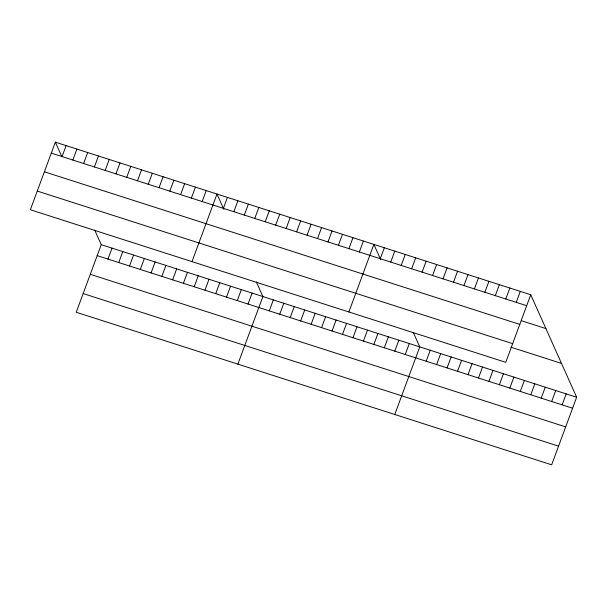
<?xml version="1.0" encoding="UTF-8"?>
<svg xmlns="http://www.w3.org/2000/svg" width="607" height="607" viewBox="0 0 607 607"><rect width="100%" height="100%" fill="white"/><g stroke="black" fill="none" stroke-linecap="round" stroke-linejoin="round"><path stroke-width="0.91" d="M55.351 142.167L30.35 209.749L505.752 362.326L530.753 294.744L55.351 142.167L61.891 156.773M62.073 156.583L66.125 145.619M72.848 160.043L76.899 149.079M83.622 163.503L87.681 152.539M94.396 166.955L98.455 155.999M105.178 170.415L109.23 159.459M115.952 173.875L120.004 162.911M94.707 230.061L101.248 244.674L76.247 312.256L551.649 464.833L576.65 397.251L530.753 294.744M126.726 177.335L130.778 166.371M107.97 259.09L112.022 248.126M137.501 180.795L141.56 169.831M118.744 262.55L122.796 251.586M148.275 184.255L152.334 173.291M129.519 266.01L133.578 255.046M159.057 187.707L163.108 176.751M140.293 269.462L144.352 258.506M169.831 191.167L173.883 180.211M151.075 272.922L155.126 261.966M180.605 194.627L184.657 183.663M161.849 276.382L165.901 265.418M191.38 198.087L195.439 187.123M172.623 279.842L176.675 268.878M202.154 201.547L206.213 190.583M183.397 283.302L187.457 272.338M191.987 261.625L216.987 194.043L223.869 209.415M194.172 286.762L198.231 275.798M223.391 208.36L227.443 197.396M233.847 211.714L237.906 200.758M204.954 290.214L209.005 279.258M244.31 215.075L248.362 204.111M215.728 293.674L219.78 282.718M254.765 218.429L258.825 207.465M226.502 297.134L230.554 286.17M265.229 221.783L269.28 210.826M237.276 300.594L241.336 289.63M275.684 225.144L279.744 214.18M248.051 304.054L252.11 293.09M286.147 228.498L290.199 217.541M237.883 364.132L262.884 296.55L256.344 281.944M296.603 231.859L300.655 220.895M269.288 310.867L273.34 299.904M307.059 235.213L311.118 224.249M279.744 314.221L283.803 303.265M317.522 238.574L321.573 227.61M290.207 317.582L294.258 306.618M327.977 241.927L332.037 230.963M300.662 320.936L304.722 309.972M338.44 245.281L342.492 234.325M311.125 324.297L315.177 313.333M348.896 248.642L352.955 237.678M321.581 327.651L325.64 316.687M359.359 251.996L363.411 241.04M332.044 331.005L336.096 320.048M348.873 311.975L373.866 244.393L380.756 259.766M342.5 334.366L346.551 323.402M380.278 258.711L384.33 247.747M352.963 337.72L357.015 326.763M390.733 262.065L394.785 251.108M363.418 341.081L367.47 330.117M401.189 265.426L405.248 254.462M373.874 344.435L377.933 333.471M411.652 268.78L415.704 257.823M384.337 347.788L388.389 336.832M422.108 272.141L426.167 261.177M394.793 351.15L398.852 340.186M432.571 275.495L436.623 264.531M405.256 354.503L409.308 343.547M443.027 278.848L447.086 267.892M394.77 414.482L419.771 346.901L413.23 332.295M453.49 282.209L457.541 271.246M426.175 361.218L430.226 350.254M463.945 285.563L467.997 274.607M436.63 364.572L440.682 353.615M474.401 288.924L478.46 277.96M447.086 367.933L451.145 356.969M484.864 292.278L488.916 281.314M457.549 371.287L461.601 360.33M495.32 295.639L499.379 284.675M468.005 374.648L472.064 363.684M505.783 298.993L509.834 288.029M478.468 378.002L482.519 367.038M516.238 302.347L520.298 291.39M488.923 381.363L492.983 370.399M499.386 384.717L503.438 373.753M509.842 388.07L513.894 377.114M520.298 391.432L524.357 380.468M530.761 394.785L534.813 383.829M541.216 398.146L545.276 387.183M551.68 401.5L555.731 390.536M562.135 404.854L566.194 393.897M51.299 153.123L526.701 305.708M521.496 320.739L545.898 328.569M44.387 171.811L519.789 324.388M37.262 191.061L512.665 343.645M510.95 347.204L561.505 363.426M101.248 244.674L576.65 397.251M97.196 255.63L572.598 408.215M90.284 274.318L565.686 426.896M83.159 293.568L558.561 446.153"/></g></svg>
